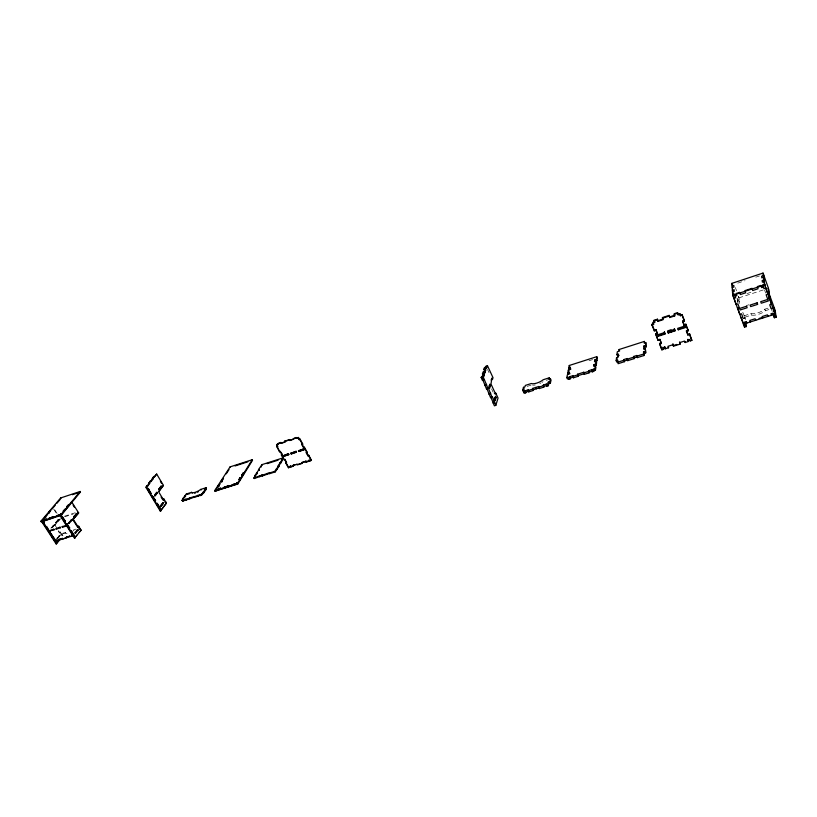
<?xml version="1.0" encoding="UTF-8"?>
<svg xmlns="http://www.w3.org/2000/svg" width="817" height="817" viewBox="0 0 817 817"><rect width="100%" height="100%" fill="white"/><g stroke="black" fill="none" stroke-linecap="round" stroke-linejoin="round"><path stroke-width="0.61" stroke-dasharray="4.08 3.06" d="M743.245 318.344L744.971 317.874L744.512 316.822M61.408 534.91L62.153 534.614L62.98 535.891L60.867 534.573L61.326 533.327L60.499 532.041L59.386 532.95L58.017 530.825M61.326 533.327L61.387 534.41L62.153 534.614M57.047 538.423L60.662 533.961L65.319 532.48A6.914 2.063 -31.8 0 0 68.291 532.643M57.486 538.383L59.804 535.983L59.457 535.441L56.526 538.587M57.997 538.219L61.009 534.492L65.666 533.011A6.904 2.063 -31.8 0 0 68.638 533.174M59.386 532.95L60.499 532.041M60.009 518.969L54.596 525.525L60.519 518.805M50.858 528.139L53.207 525.75L53.554 526.291L51.818 527.935M55.413 522.625L58.334 519.541L58.681 520.082L55.76 523.156L55.413 522.625L56.281 522.992L55.76 523.156M51.369 527.976L59.835 517.733M52.329 527.772L60.172 518.274M737.771 283.121L744.992 280.742M755.807 277.167L759.422 275.983M746.973 293.558L751.773 292.006M64.533 516.211L76.277 512.392M64.87 516.742L73.091 514.077M763.109 289.994L737.414 298.338L737.761 302.688M739.262 299.451L737.547 300.002L736.995 298.511L738.711 297.95L739.262 299.451L738.578 296.295L739.181 303.669M737.21 301.187L738.936 300.625L739.487 302.127M54.249 524.994L54.77 524.82M746.524 305.527L748.862 304.772M588.986 360.736L592.58 359.582M744.042 315.811L750.946 313.605A9.12 3.36 -19.5 0 0 764.855 309.183L769.532 307.692M76.012 529.079L73.653 529.824L74 530.366A6.904 2.063 -31.8 0 1 73.132 530.968M527.128 386.39L531.887 384.878M546.256 380.313L549.872 379.17M768.899 309.572L765.406 310.685A9.11 3.37 -19.4 0 1 751.497 315.107L744.593 317.302L744.716 318.681L744.164 317.19M61.775 534.992L62.296 534.829M743.358 318.64L745.073 318.099M59.978 532.204L60.815 533.491M55.117 525.362L57.854 529.6M58.538 530.662L59.896 532.776M60.662 533.961L61.009 534.492M52.686 525.923L53.034 526.465M58.947 535.605L59.294 536.146M54.862 509.982L57.353 513.862M53.738 509.195L56.873 514.087M57.823 519.714L58.17 520.245M65.319 532.48L65.666 533.011M491.589 388.923L493.121 392.221M487.535 369.417L489.056 372.695M735.371 287.574L736.566 290.842M744.307 316.016L742.49 311.583M744.971 317.803L745.625 319.58M750.946 313.605L751.497 315.107M764.855 309.183L765.406 310.685M764.569 289.984L765.682 293.068M771.003 307.917L772.228 311.348M542.988 381.743A8.099 3.033 -23.8 0 1 542.008 382.376M540.946 382.979A8.099 3.033 -23.8 0 1 539.823 383.53M535.268 384.981A8.099 3.033 -23.8 0 1 532.541 385.062"/><path stroke-width="1.23" d="M673.484 346.204L672.932 344.039L673.484 346.204L680.142 344.11L679.57 342.64L684.585 341.057L685.157 342.527L688.506 341.465L687.934 339.995L689.609 339.474L690.181 340.934L691.866 340.403L689.579 333.806L687.894 334.347L687.894 335.052L689.568 334.521L689.579 333.806M690.181 340.934L690.191 340.219M687.934 339.995L687.934 339.29L688.506 341.465M687.894 335.052L686.454 331.365L688.139 330.824L688.139 330.119L685.841 324.196L684.156 324.737L684.146 325.442L685.831 324.9L685.841 324.196M686.454 331.365L686.464 330.66L688.139 330.119M685.157 342.527L685.167 341.812M684.146 325.442L682.695 321.724L684.38 321.183L684.391 320.489L682.072 314.525L680.387 315.076L680.367 315.76L682.062 315.209L682.072 314.525M684.432 326.177L684.442 325.483L685.014 327.658L678.284 329.813L677.712 328.342L684.432 326.177L685.014 327.658M682.695 321.724L682.706 321.03L684.391 320.489M680.142 344.11L679.581 341.935L679.57 342.64M679.785 314.269L679.805 313.575L678.12 314.126L678.1 314.821L679.785 314.269L680.367 315.76M678.284 329.813L678.304 329.118L685.024 326.963M678.1 314.821L677.538 312.635L674.168 313.738L674.73 315.913L669.695 317.558L669.133 315.382L662.444 317.558L662.995 319.733L658.002 321.367L657.45 319.192L654.131 320.274L654.672 322.449L653.018 322.991L653.61 324.461L651.946 325.003L654.305 330.885L655.959 330.354L656.01 329.66L654.356 330.191L654.305 330.885M674.944 330.895L674.382 328.71L674.944 330.895L668.265 333.03L667.683 331.559L674.362 329.414M674.73 315.913L674.75 315.229L669.715 316.863L669.695 317.558M671.594 331.957L671.625 331.263M665.201 348.818L664.66 346.653L665.201 348.818L668.51 347.776L668.541 347.062M668.265 333.03L668.296 332.325L674.965 330.191M664.936 334.102L664.395 331.927L664.936 334.102L658.308 336.226L657.726 334.756L664.354 332.631M659.574 344.049L661.229 343.528L659.809 339.167L661.27 342.813L659.615 343.334L659.574 344.049L661.903 349.86L663.557 349.339L663.006 347.174M661.903 349.86L660.085 344.498M661.229 343.528L661.27 342.813M658.114 340.403L655.816 333.857L657.471 333.326L657.43 334.02L655.775 334.551L658.114 340.403L659.768 339.882M658.308 336.226L658.349 335.521L664.977 333.397M658.002 321.367L657.45 319.192M655.775 334.551L655.816 333.857M654.672 322.449L654.131 320.274M653.61 324.461L653.651 323.767L651.997 324.308L651.946 325.003M653.018 322.991L653.059 322.296L654.723 321.755M618.346 361.533L616.753 362.033L616.161 360.614L617.754 360.113L618.081 363.698L624.494 361.665L623.984 359.521L627.19 358.51L627.711 360.654L634.155 358.622L633.645 356.467L636.872 355.446L637.393 357.601L643.898 355.548L644.072 353.393L645.696 352.883L645.338 348.593L643.725 349.114L643.99 345.938L645.593 345.428L645.818 342.64L644.215 343.15L644.368 341.424L619.072 349.523L618.857 351.269L617.284 351.77L616.927 354.568L617.519 355.977L619.092 355.477M644.388 349.482L644.562 347.368L646.176 346.857L645.818 342.64M645.696 352.883L645.338 348.593M643.898 355.548L643.49 351.953L645.113 351.443M637.393 357.601L637.464 356.876L634.227 357.897L634.155 358.622M627.711 360.654L627.19 358.51M624.494 361.665L623.984 359.521M616.161 360.614L616.529 357.754L618.112 357.254L618.51 354.067L616.927 354.568M595.45 370.152L595.899 367.262L595.307 365.863L594.847 368.743L595.45 370.152L593.877 370.642L593.755 371.367L592.182 371.868L591.702 369.733L588.567 370.724L589.047 372.858L584.349 374.339L583.879 372.215L577.65 374.186L578.119 376.31L573.463 377.781L572.993 375.657L569.898 376.637L570.358 378.751L568.816 379.241L568.356 377.127L566.814 377.607L567.417 378.996L568.959 378.516L568.816 379.241M596.185 365.465L596.635 362.625L596.042 361.226L595.593 364.065L596.185 365.465L593.745 366.353L594.03 364.566L595.593 364.065M596.778 356.672L596.328 359.47L594.776 359.96L594.49 361.727L596.921 360.859L597.36 358.06L596.778 356.672L569.265 365.485L568.693 368.293L569.296 369.672M593.755 371.367L593.275 369.243L594.847 368.743M592.182 371.868L591.702 369.733M589.047 372.858L588.567 370.724M584.349 374.339L583.879 372.215M578.119 376.31L577.65 374.186M573.463 377.781L573.595 377.046L570.501 378.026L570.358 378.751M568.366 374.298L567.764 372.92L569.296 372.429L568.928 374.227L567.396 374.717L566.814 377.607M569.857 369.58L570.215 367.813L568.693 368.293M567.764 372.92L568.336 370.06L570.817 369.182L570.215 367.813M522.686 390.24L524.177 389.76L523.595 391.956L524.208 393.314L525.709 392.844L525.29 390.751L528.282 389.801L528.711 391.894L533.225 390.475L532.796 388.371L538.832 386.461L539.271 388.565L543.816 387.135L543.376 385.021L546.41 384.061L546.859 386.175L548.381 385.695L548.881 383.5L550.403 383.02L551.056 380.13L550.444 378.751L548.932 379.241L549.269 377.801L543.244 379.721A8.099 3.023 -23.8 0 1 531.275 383.53L525.331 385.42L524.943 386.86L523.462 387.329L522.686 390.24L523.299 391.598M550.403 383.02L549.79 381.641L550.444 378.751M548.381 385.695L547.768 384.317L548.268 382.131L549.79 381.641M546.859 386.175L546.41 384.061M543.816 387.135L543.376 385.021M539.271 388.565L539.445 387.83L533.409 389.74L533.225 390.475M528.711 391.894L528.282 389.801M525.709 392.844L525.29 390.751M490.833 397.021L494.367 405.814L495.827 405.355L498.043 398.042L495.817 393.243L494.367 393.702M495.827 405.355L492.294 396.551L490.608 397.756L486.738 388.238L486.503 388.963L488.209 387.769L492.069 397.287M496.144 397.552L495.255 400.463L494.632 399.125L495.521 396.214L496.144 397.552L494.683 398.012L494.091 399.952M495.817 393.243L495.592 393.968L490.997 384.051L491.844 378.118L492.467 379.456L491.017 379.925M490.537 385.481L489.618 388.351L488.995 387.003L489.914 384.133L490.537 385.481L489.077 385.951M492.467 379.456L493.029 377.709L487.453 365.659L486.013 366.128L485.39 367.977M487.974 388.494L484.093 378.935L482.387 380.13L481.111 377.403L482.827 376.208L483.46 377.566L481.989 378.046M486.503 388.963L482.622 379.415L482.387 380.13M483.46 377.566L484.42 374.727L483.787 373.359L484.379 371.602L482.918 372.082L482.316 377.097M485.482 371.551L484.021 372.031L484.491 370.632L483.868 369.284L484.45 367.548L485.901 367.068L485.012 372.96L484.379 371.602M487.453 365.659L486.534 368.416L485.901 367.068M483.858 379.65L482.827 376.208M309.806 459.961L309.929 460.941L311.41 460.165L308.755 455.243L307.907 455.815L306.242 452.73L307.09 452.148L304.414 447.195L303.567 447.777L301.892 444.673L302.739 444.091L300.053 439.107L299.196 439.689L298.399 437.442L299.41 439.321M309.929 460.941L311.41 460.165M308.652 461.35L308.52 460.359L308.652 461.35L306.099 462.156L305.977 461.166L306.099 462.156M307.907 455.815L308.755 455.243M297.082 463.974L297.214 464.965L302.28 463.362L302.157 462.371L305.977 461.166M302.28 463.362L302.157 462.371M306.242 452.73L307.09 452.148M303.567 447.777L304.414 447.195M298.481 450.861L303.801 448.85L303.934 449.84L298.818 451.474L298.481 450.861L303.801 448.85M71.253 502.23L71.773 502.057L78.657 512.923L72.846 519.643L77.615 527.139L78.728 526.23L79.545 527.527L78.902 528.007L79.341 529.048M79.545 527.527L79.617 528.619L81.2 530.121L74.5 538.148L60.111 515.69L60.724 514.945M290.893 466.956L290.781 465.966L290.893 466.956L293.415 466.16L293.293 465.169L295.192 464.577M293.415 466.16L293.293 465.169M288.381 467.743L289.851 466.977L289.514 466.364L289.637 467.355L288.381 467.743L285.705 462.871L286.553 462.299L284.867 459.246L284.03 459.818L281.334 454.916L282.182 454.344L281.058 452.301M301.892 444.673L302.739 444.091M298.818 451.474L304.138 449.473M290.852 453.312L296.142 451.311L296.275 452.291L291.189 453.925L290.852 453.312L296.142 451.311M285.705 462.871L286.553 462.299M299.196 439.689L300.053 439.107M291.189 453.925L296.479 451.924M283.274 455.743L288.534 453.752L288.656 454.732L283.611 456.356L283.274 455.743L288.534 453.752M295.928 437.82L296.265 438.443L295.928 437.82L289.872 440.526L289.749 439.536L289.872 440.526M283.611 456.356L288.871 454.364M293.701 439.27L290.086 440.159M269.324 473.053L274.91 471.286L278.566 465.874L278.893 466.466L275.247 471.889L269.661 473.656L269.549 472.675L269.661 473.656M278.566 465.874L277.943 466.068L282.192 459.634L282.519 460.226L278.28 466.67L278.893 466.466M282.631 458.01L281.906 460.42L282.631 458.01L261.971 464.628L258.489 469.561L259.428 469.959L258.489 469.561M293.364 438.647L296.142 437.452M281.334 454.916L282.182 454.344M280.864 442.436L280.977 443.417L280.864 442.436L276.779 444.499L277.79 446.348L276.943 446.919L279.649 451.852L280.497 451.28M262.247 475.994L262.134 475.014L262.247 475.994L269.886 473.278M280.977 443.417L284.786 442.181L284.663 441.19L289.749 439.536M279.649 451.852L277.709 447.542M261.91 475.392L269.549 472.675M284.786 442.181L284.663 441.19M276.943 446.919L277.576 446.715L276.555 444.867L278.668 443.876M262.471 475.617L254.271 478.517L253.934 477.914L262.134 475.014M278.454 444.244L278.331 443.263M255.016 476.454L254.679 475.862L259.101 469.367M253.934 477.914L255.292 475.668L254.679 475.862M255.619 475.463L257.426 473.288L257.089 472.686M254.271 478.517L255.17 477.016M237.808 484.011L252.545 460.308L252.218 459.726L230.057 466.895L214.708 490.608L215.045 491.191L237.808 484.011L237.471 483.419L252.218 459.726M239.994 477.822L238.83 479.681L240.586 477.628L240.923 478.221L239.994 477.822L240.586 477.628M243.578 472.849L241.832 474.871L243.578 472.849L243.905 473.431L239.769 480.079M243.905 473.431L242.169 475.453L242.435 474.677M237.441 483.827L237.91 483.072M234.683 483.991L232.273 484.757L232.62 485.349L235.02 484.583L234.683 483.991L232.273 484.757M228.668 485.89L229.015 486.483L228.668 485.89L223.878 487.412L228.913 485.523M224.215 487.994L229.25 486.105M216.965 489.689L216.474 490.445L216.617 489.097L216.965 489.689L215.882 490.629L215.545 490.047L216.617 489.097M217.914 489.291L220.539 488.157L217.914 489.291L218.262 489.873L218.159 488.913M219.16 484.44L217.965 486.299L219.753 484.246L218.302 486.881M222.265 479.65L221.08 481.479L222.847 479.456L221.407 482.061M215.045 491.191L220.641 489.128M217.342 487.626L220.09 483.388M221.458 481.264L223.521 478.078M226.268 473.829L229.005 469.591M199.818 495.01L201.83 494.071L205.629 489.026L205.966 489.608L203.995 492.59L201.339 495.214L200.165 495.592L200.073 494.632L200.165 495.592M205.047 489.22L206.027 487.729L205.384 489.792L205.629 489.026M200.41 495.214L194.313 497.43L193.976 496.859L200.073 494.632M194.313 497.43L194.221 496.481L185.827 499.432L186.174 500.004L194.569 497.063M185.827 499.432L186.174 500.004M182.61 500.147L182.702 501.097L182.61 500.147L182.038 500.331L182.957 500.729M182.354 500.525L186.082 499.054M182.702 501.097L186.429 499.626M182.375 500.903L183.651 499.024L182.742 498.636L186.368 493.989L191.535 492.345A7.128 2.339 -30.1 0 0 200.788 489.393L206.027 487.729M182.038 500.331L183.314 498.452L182.742 498.636M183.764 498.217L185.694 496.042L185.357 495.47M147.183 485.788L146.611 485.972L147.53 486.36L147.183 485.788L146.131 487.657L160.326 511.166L166.402 503.119L165.596 501.771L164.932 502.036M160.326 511.166L166.402 503.119M161.031 505.509L163.145 502.516L163.482 503.088L161.378 506.07L160.469 505.682L160.806 506.254L163.482 503.088M159.223 508.511L160.05 507.949L157.303 503.395L156.731 503.578L159.223 508.511L160.05 507.949M165.596 501.771L163.962 499.054L163.441 499.79L158.733 491.957L163.461 485.41L156.68 474.044L153.984 477.087L153.647 476.515L154.546 476.903L156.68 474.044M160.469 505.682L163.145 502.516M156.466 503.946L157.303 503.395M154.627 495.99L157.334 492.855L156.987 492.283L154.995 494.438M159.152 489.73L161.817 486.646L160.918 486.258L158.815 489.169L159.152 489.73L161.817 486.646M157.334 492.855L155.199 495.807L154.852 495.235L156.987 492.283M158.845 491.201L160.203 489.332M161.552 487.453L163.461 485.41M152.544 496.317L155.577 500.535L152.544 496.317L151.972 496.501L154.74 501.087M158.815 489.169L161.48 486.074M150.808 493.448L148.296 488.464L147.458 489.015L150.236 493.631L150.808 493.448L148.296 488.464M150.236 493.631L151.074 493.08M146.406 487.289L146.611 485.972M146.958 486.544L150.154 481.213L151.063 481.601L153.218 478.701L152.871 478.129L154.209 476.331M150.154 481.213L150.491 481.785L153.647 476.515M148.796 483.031L150.716 481.029M146.131 487.657L146.978 487.106M147.53 486.36L149.705 483.429L149.358 482.847M74.5 538.148L76.808 535.196M79.126 532.255L81.2 530.121M72.11 535.717L71.763 535.176M71.467 535.554L73.346 534.675M73.173 535.38L72.519 535.217M74.837 532.796L77.727 529.641L78.064 530.182L75.184 533.338M56.056 540.139L56.404 540.68L55.056 541.385L73.928 535.431L71.436 530.693L70.609 531.234L71.436 530.693M70.007 536.381L69.659 535.84M77.615 527.139L78.728 526.23M62.317 538.158L62.358 539.077L66.555 537.76L66.504 536.84M59.222 540.068L59.181 539.149M53.554 517.559L41.728 521.675L56.148 543.918L59.529 539.69L57.139 540.731L57.098 539.812M56.148 543.918L60.611 538.842M69.69 527.966L68.863 528.507L69.69 527.966L66.882 523.585L66.351 523.748M68.914 523.534L71.835 520.409L70.956 520.031M73.979 517.273L76.849 514.189L75.981 513.822M72.846 519.643L78.657 512.923M66.524 525.014L66.882 525.566M68.567 522.982L71.487 519.857M73.632 516.732L76.512 513.648M62.306 526.373L62.664 526.914M66.054 524.126L66.882 523.585M60.56 527.588L56.056 529.314L55.709 528.762L60.203 527.047M64.298 521.379L65.125 520.837L62.306 516.436L61.775 516.599L66.759 525.219L62.01 526.74M53.085 536.524L52.257 537.065L53.085 536.524L54.923 539.363M52.502 535.625L48.918 530.948L53.922 529.069M50.807 533.991L51.328 533.828M49.571 531.111L54.269 529.61M50.092 530.948L49.745 530.407M61.469 516.977L62.306 516.436M61.163 515.343L80.464 492.008L80.127 491.477L60.611 497.982L40.85 521.297L41.207 521.849L61.163 515.343L60.815 514.792L80.127 491.477M59.13 515.466L58.783 514.914L56.363 515.976L58.477 515.282M69.057 504.385L67.382 506.908L67.035 506.356L68.526 504.559L69.404 504.926L60.632 515.517L75.021 537.984M63.634 510.911L65.156 509.093L63.113 511.085L63.992 511.462L63.46 511.636M48.52 529.487L47.692 530.029L48.52 529.487L47.345 527.67M57.027 516.15L60.938 515.149M49.663 518.55L49 518.376L53.514 516.64L49 518.376M44.435 520.255L43.771 520.082L46.171 519.03L43.771 520.082M43.934 522.41L43.097 522.951L43.934 522.41L42.872 520.766L42.249 521.512L56.669 543.754M44.802 517.079L45.67 517.457L44.802 517.079L46.865 515.088M49.153 512.892L48.806 512.351L50.848 510.38L43.138 519.561M42.208 520.592L42.831 519.857L41.687 520.766L42.208 520.592L55.576 541.222L55.536 540.303M52.043 509.042L55.28 505.212M56.904 503.292L60.141 499.473M72.427 494.693L80.464 492.008M745.941 323.093L746.268 326.596L744.532 327.137L732.757 295.294L731.899 283.366L763.027 273.082L768.44 288.268L769.277 294.253L775.139 310.235L776.15 317.2L774.373 317.752L772.739 313.187L770.962 313.748L771.514 315.27M732.083 285.97L733.809 285.409L733.932 287.043L732.206 287.615M68.873 505.1L69.404 504.926M48.806 512.351L49.674 512.729M67.035 506.356L67.556 506.183M152.309 478.313L152.871 478.129M483.868 369.284L485.318 368.804M152.646 478.885L153.218 478.701M484.491 370.632L485.952 370.152M64.972 509.808L65.503 509.634M482.316 373.839L483.787 373.359M149.143 483.613L149.705 483.429M482.949 375.207L484.42 374.727M146.059 486.707L146.631 486.523M278.107 443.631L280.639 442.804M284.449 441.558L289.535 439.903M481.111 377.403L482.581 376.913M654.08 320.969L657.409 319.886M662.413 318.252L669.103 316.067M674.148 314.422L677.518 313.32M732.757 295.294L764.6 284.908L763.027 273.082M40.85 521.297L60.815 514.792M61.02 514.577L61.551 514.404M281.201 443.059L285 441.813M296.479 438.075L298.399 437.442M296.265 438.443L298.185 437.81M658.042 320.673L663.036 319.049L662.444 317.558M735.075 296.265L736.832 295.693L736.209 293.477L739.722 292.333L740.335 294.549L745.625 292.823L744.992 290.607L752.059 288.299L752.692 290.525L758.023 288.789L757.379 286.563L760.944 285.409L761.587 287.625L763.364 287.043M147.458 489.015L148.02 488.832M76.328 514.363L76.849 514.189M485.165 384.848L486.636 384.378M64.594 521.011L65.125 520.837M235.051 465.956L247.878 461.809M484.93 385.573L486.391 385.103M72.499 519.101L73.019 518.928M71.304 520.572L71.835 520.409M667.714 330.854L671.043 329.782M62.358 527.292L67.106 525.77L68.271 527.588M267.159 463.658L278.097 460.165M281.569 459.828L282.192 459.634M489.26 393.651L490.731 393.181M281.906 460.42L282.519 460.226M489.036 394.376L490.496 393.917M163.962 499.054L163.4 499.228L164.217 500.586M189.81 493.57L186.705 494.561L186.368 493.989M204.27 488.975L206.364 488.311M77.196 529.814L77.727 529.641M79.852 528.997L80.372 528.824M79.984 529.212L80.515 529.038M165.167 502.169L165.728 501.995M77.544 530.356L78.064 530.182M205.384 489.792L205.966 489.608M523.595 391.956L525.096 391.486M528.099 390.536L532.613 389.106M538.648 387.197L543.203 385.757M546.246 384.797L547.768 384.317M568.213 377.852L569.755 377.362M572.85 376.382L577.517 374.911M583.746 372.94L588.444 371.449M591.579 370.458L593.152 369.968M617.489 362.268L623.902 360.246M627.119 359.225L633.573 357.182M636.811 356.161L643.306 354.108M664.629 347.368L662.975 347.889L663.557 349.339M672.912 344.754L667.928 346.326L668.51 347.776M55.75 540.517L56.792 540.19M58.875 539.526L62.01 538.536M66.208 537.218L69.363 536.218M215.545 490.047L216.137 489.853M289.31 466.742L290.566 466.344M293.089 465.547L296.877 464.352M301.953 462.749L305.772 461.544M308.326 460.737L309.602 460.328M493.335 402.393L494.806 401.933M525.903 392.109L528.905 391.169M543.989 386.4L547.022 385.44M578.252 375.575L584.482 373.614M589.169 372.133L592.305 371.143M624.576 360.951L627.783 359.929M673.504 345.489L676.833 344.437M759.075 318.467L762.588 317.353L762.68 318.058L762.128 316.547L767.429 314.872L767.97 316.383L767.878 315.689M214.708 490.608L237.471 483.419M73.693 535.217L74.224 535.053M291.107 466.578L293.63 465.782M298.43 464.26L302.494 462.984M306.304 461.779L308.857 460.972M221.836 488.75L236.838 484.011M493.111 403.138L494.581 402.669M53.616 529.436L53.963 529.978M59.907 527.414L60.254 527.966M69.088 522.819L69.435 523.36M75.358 532.633L75.705 533.174M62 516.804L64.819 521.205M66.585 523.952L69.384 528.333M71.14 531.07L73.928 535.431M69.445 529.416L73.397 535.595M78.197 526.393L79.024 527.7M73.367 519.479L78.136 526.965M74.153 516.558L74.5 517.1M60.611 497.982L60.948 498.513M73.111 505.161L74.347 507.122M77.452 512.014L77.789 512.555M157.038 503.772L159.785 508.327M147.734 488.648L150.512 493.264M152.248 496.133L155.005 500.719M156.731 503.578L159.489 508.133M146.703 487.473L160.898 510.982M161.112 497.032L162.879 499.973M156.425 492.467L156.762 493.039M162.573 502.7L162.92 503.272M160.918 486.258L161.255 486.83M159.376 488.985L159.713 489.557M160.428 481.458L161.664 483.521M183.508 500.157L183.856 500.739M184.775 495.653L185.112 496.225M183.764 499.779L184.111 500.361M191.535 492.345L191.872 492.917A7.128 2.339 -30.1 0 0 192.179 493.162M189.564 497.951L189.912 498.533M189.309 498.329L189.656 498.901M197.724 495.368L198.071 495.95M197.479 495.745L197.816 496.327M203.658 492.008L203.995 492.59M203.076 492.202L203.413 492.784M200.788 489.393L201.125 489.975M201.83 494.071L202.167 494.653M201.248 494.265L201.585 494.847M200.992 494.632L201.339 495.214M218.558 486.105L218.895 486.697M216.382 489.475L216.719 490.067M216.025 489.291L216.362 489.873M221.662 481.295L221.999 481.877M230.057 466.895L230.384 467.467M242.976 473.033L243.313 473.625M259.673 475.8L260.01 476.393M259.449 476.168L259.786 476.771M256.487 472.88L256.814 473.472M267.067 473.462L267.404 474.064M261.971 464.628L262.298 465.22M266.853 473.829L267.19 474.432M260.868 466.446L261.195 467.038M276.84 468.846L277.177 469.448M276.217 469.04L276.555 469.642M274.91 471.286L275.247 471.889M280.486 462.555L280.823 463.147M279.874 462.749L280.2 463.351M280.282 451.648L281.967 454.722M284.653 459.624L286.338 462.677M281.559 454.548L283.703 458.47M285.919 462.504L288.054 466.395M288.319 454.119L288.656 454.732M291.066 452.935L291.403 453.558M298.695 450.494L299.032 451.107M295.938 451.678L296.275 452.291M303.597 449.217L303.934 449.84M299.839 439.475L302.535 444.458M304.21 447.573L306.886 452.526M308.55 455.61L311.206 460.543M302.096 444.305L303.771 447.41M306.446 452.352L308.111 455.447M523.462 387.329L524.075 388.688M535.809 387.421L536.422 388.79M532.796 388.371L533.409 389.74M549.269 377.801L549.872 379.17M548.268 382.131L548.881 383.5M568.336 370.06L568.938 371.439M569.296 372.429L569.898 373.808M569.898 376.637L570.501 378.026M569.265 365.485L569.857 366.853M594.03 364.566L594.623 365.965M593.275 369.243L593.877 370.642M596.328 359.47L596.921 360.859M594.776 359.96L595.368 361.349M616.529 357.754L617.111 359.163M619.072 349.523L619.654 350.922M633.645 356.467L634.227 357.897M645.593 345.428L646.176 346.857M643.99 345.938L644.562 347.368M643.49 351.953L644.072 353.393M644.368 341.424L644.94 342.844M656.01 329.66L657.103 332.407M655.959 330.354L657.43 334.02M651.997 324.308L653.886 329.016M669.133 315.382L669.715 316.863M677.538 312.635L678.12 314.126M682.062 315.209L684.38 321.183M685.831 324.9L688.139 330.824M689.568 334.521L691.866 340.403M679.805 313.575L680.387 315.076M682.706 321.03L684.156 324.737M686.464 330.66L687.894 334.347M742.99 322.429L741.131 317.415L741.193 318.109L742.929 317.558L741.54 313.779L739.793 314.331L737.496 307.58L737.547 308.264L739.293 307.713L737.894 303.904L736.148 304.465L733.84 297.684L733.891 298.358L735.637 297.797L734.452 294.049L732.706 294.62L733.278 296.152L732.512 291.935L734.258 291.363L734.126 289.698L732.389 290.26L732.951 291.781L732.859 290.454M731.899 283.366L732.451 284.867M746.268 326.596L744.604 322.082L746.35 321.53L746.901 323.042L746.84 322.337M764.6 284.908L776.15 317.2M768.674 289.912L768.133 288.401L769.042 292.578M773.883 314.269L774.373 317.752M773.188 314.014L773.28 314.708M763.568 274.614L763.915 277.198L763.364 275.666L761.618 276.248L761.822 277.872L763.589 277.3L764.487 281.457L763.936 279.914L762.169 280.497L762.384 282.151L764.15 281.569L765.059 285.787L764.508 284.245L762.721 284.827L762.812 285.49L763.926 288.595L765.713 288.013L765.621 287.339L767.929 294.202L766.142 294.784L767.52 298.634L769.308 298.062L769.206 297.378L771.503 304.21L769.726 304.782L771.095 308.612L772.872 308.04L772.78 307.345L775.057 314.147L743.419 324.135L743.358 323.43M755.572 319.57L755.643 320.274L755.092 318.763L749.843 320.427L750.394 321.939L750.323 321.234M745.094 322.878L745.155 323.583M744.318 324.809L744.532 327.137M198.357 491.711A7.128 2.339 -30.1 0 1 197.377 492.191M195.498 492.927A7.128 2.339 -30.1 0 1 194.64 493.172M236.961 482.673L236.501 483.419L237.573 482.479L236.961 482.673M60.672 514.026L60.06 514.771L61.204 513.852L60.672 514.026M46.242 526.934L46.763 526.771L46.242 526.934M746.585 306.222L739.579 308.469L740.141 309.99L747.147 307.743L746.585 306.222M757.155 302.821L750.098 305.088L750.66 306.61L757.706 304.353L757.155 302.821M767.796 299.4L760.698 301.687L761.25 303.219L768.348 300.942L767.796 299.4M769.461 295.601L768.92 294.069L769.839 298.317L769.461 295.601M774.353 309.286L773.811 307.764L774.761 312.053L774.353 309.286"/></g></svg>
